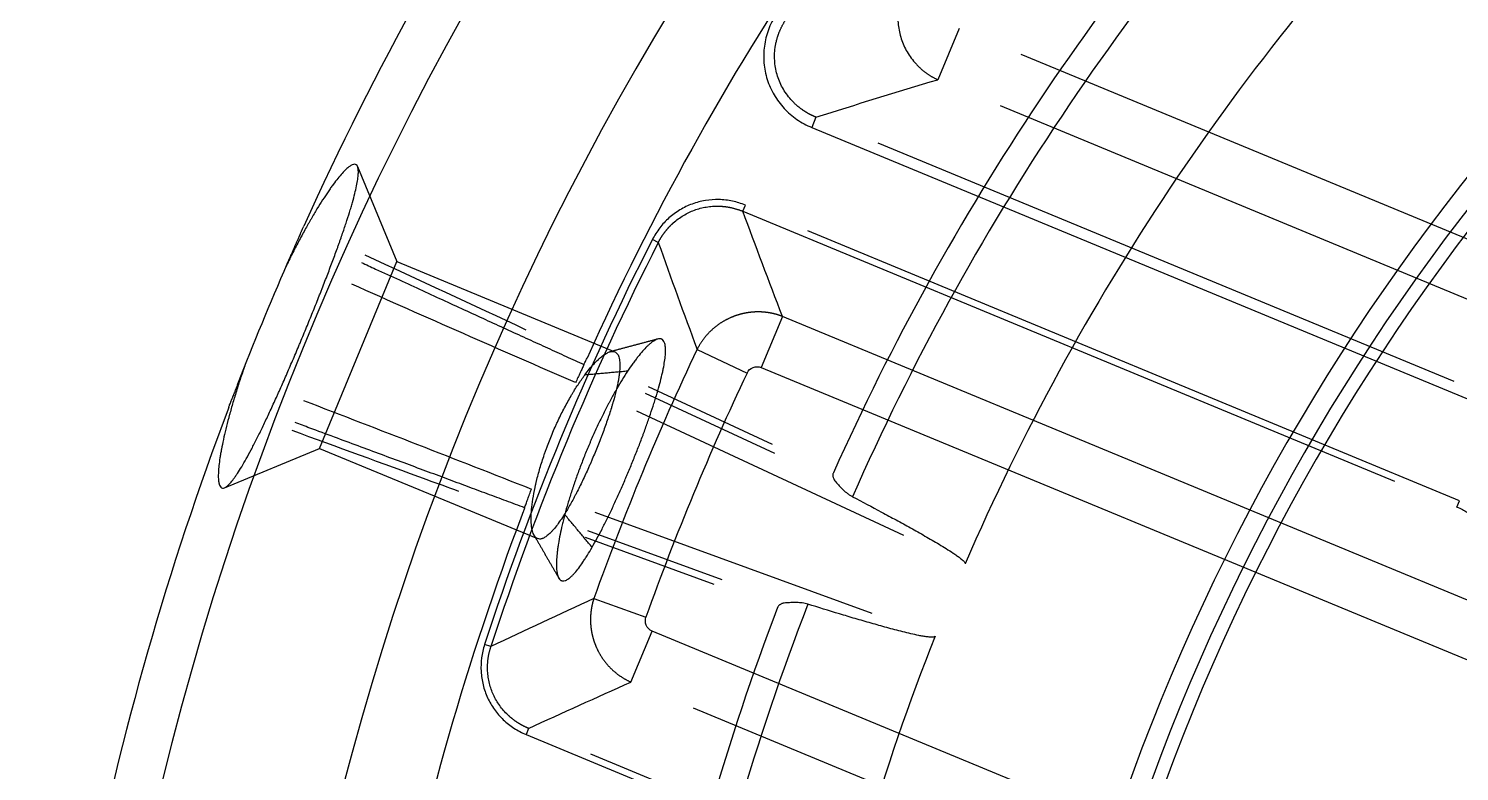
# Model space of a CAD drawing. Header units: millimetres. Extents: x 18 to 755, y 19 to 576.
# Drawn here: x 23.8 to 87.5, y 284.5 to 317.5 of the extents above; entities that cross this region are included whole.
import ezdxf

# ---------------------------------------------------------------- set-up
doc = ezdxf.new("R2010")
doc.units = ezdxf.units.MM
doc.layers.add('1', color=7, linetype='Continuous', true_color=0xffffff)

msp = doc.modelspace()

# ---------------------------------------------------------------- linework, layer by layer
at = {"layer": '1', "color": 7, "lineweight": -3}
for p, q in [((65.191, 317.537), (64.249, 315.263)), ((114.375, 297.164), (67.963, 316.389)), ((67.021, 314.114), (110.661, 296.037)), ((58.825, 313.593), (58.637, 313.138)), ((58.637, 313.138), (89.81, 300.225)), ((87.226, 301.828), (61.597, 312.444)), ((38.42, 311.393), (40.171, 307.166)), ((55.57, 309.403), (55.683, 309.676)), ((55.57, 309.403), (84.578, 297.387)), ((87.462, 296.512), (58.455, 308.528)), ((51.807, 308.014), (51.543, 308.148)), ((36.727, 298.851), (40.171, 307.166)), ((40.171, 307.166), (49.875, 303.147)), ((57.334, 304.724), (56.392, 302.449)), ((114.371, 281.098), (57.334, 304.724)), ((53.534, 303.259), (55.759, 302.205)), ((48.633, 302.869), (48.633, 302.869)), ((56.392, 302.449), (116.2, 277.675)), ((51.217, 301.315), (56.981, 298.632)), ((51.353, 301.603), (56.879, 299.031)), ((62.741, 294.975), (50.844, 300.512)), ((32.5, 297.1), (36.727, 298.851)), ((36.727, 298.851), (46.431, 294.832)), ((87.349, 296.239), (87.462, 296.512)), ((45.749, 295.906), (45.749, 295.906)), ((48.979, 296.01), (61.306, 291.512)), ((54.294, 292.789), (48.568, 294.878)), ((54.648, 292.999), (48.675, 295.178)), ((48.94, 292.168), (51.258, 291.34)), ((50.591, 288.445), (51.534, 290.72)), ((111.342, 265.945), (51.534, 290.72)), ((44.356, 290.028), (44.075, 290.119)), ((53.363, 287.297), (107.628, 264.819)), ((46.035, 286.385), (45.922, 286.112)), ((45.922, 286.112), (77.701, 272.947)), ((75.043, 274.369), (48.807, 285.236))]:
    msp.add_line(p, q, dxfattribs=at)
for radius, start, end in [(136.863, 90, 270), (129, 90, 270), (95.586, 90, 270), (139, 136.79924, 155.70076), (94.686, 90, 270), (94.086, 90, 270), (125.094, 136.72625, 155.77375), (80.914, 52.3649, 218.78955), (80.314, 90, 218.78955), (79.414, 90, 218.78955), (113, 136.64807, 155.85193), (111.791, 136.32797, 156.17203), (106, 135.94369, 156.55631), (124.752, 153.01317, 161.98497), (124.456, 153.01317, 161.98497), (139, 156.31097, 158.68903), (120.809, 154.65116, 160.34698), (118.347, 154.65116, 160.34698), (139, 159.29924, 178.20076), (125.094, 159.22625, 178.27375), (113, 159.14807, 178.35193), (111.791, 158.82797, 178.67203), (106, 158.44369, 179.05631)]:
    msp.add_arc((162.711, 251.538), radius, start, end, dxfattribs=at)
for points, knots in [([(62.939, 319.658), (62.935, 319.65), (62.925, 319.635), (62.911, 319.613), (62.897, 319.59), (62.883, 319.567), (62.87, 319.544), (62.857, 319.521), (62.844, 319.498), (62.831, 319.475), (62.819, 319.451), (62.807, 319.428), (62.795, 319.405), (62.783, 319.381), (62.771, 319.358), (62.76, 319.335), (62.749, 319.311), (62.738, 319.288), (62.728, 319.264), (62.718, 319.241), (62.708, 319.217), (62.698, 319.194), (62.688, 319.171), (62.679, 319.147), (62.67, 319.124), (62.661, 319.1), (62.652, 319.077), (62.644, 319.054), (62.636, 319.03), (62.628, 319.007), (62.62, 318.984), (62.613, 318.961), (62.605, 318.937), (62.598, 318.914), (62.591, 318.891), (62.585, 318.868), (62.578, 318.846), (62.572, 318.823), (62.566, 318.8), (62.56, 318.778), (62.555, 318.755), (62.55, 318.733), (62.544, 318.71), (62.54, 318.688), (62.535, 318.666), (62.53, 318.644), (62.526, 318.622), (62.522, 318.6), (62.518, 318.578), (62.514, 318.557), (62.51, 318.535), (62.507, 318.514), (62.504, 318.493), (62.5, 318.472), (62.483, 318.349), (62.465, 318.123), (62.474, 317.794), (62.517, 317.472), (62.593, 317.16), (62.701, 316.857), (62.841, 316.565), (63.013, 316.286), (63.157, 316.101), (63.249, 315.997), (63.278, 315.964), (63.308, 315.932), (63.34, 315.899), (63.372, 315.867), (63.405, 315.835), (63.439, 315.802), (63.474, 315.77), (63.509, 315.738), (63.546, 315.707), (63.584, 315.675), (63.622, 315.644), (63.662, 315.613), (63.702, 315.583), (63.743, 315.553), (63.785, 315.524), (63.828, 315.495), (63.872, 315.466), (63.916, 315.438), (63.962, 315.411), (64.008, 315.384), (64.055, 315.359), (64.102, 315.333), (64.15, 315.309), (64.199, 315.285), (64.232, 315.27), (64.249, 315.263)], [0, 0, 0, 0, 0.005214, 0.010417, 0.015608, 0.020787, 0.025954, 0.031108, 0.036248, 0.041374, 0.046486, 0.051583, 0.056664, 0.06173, 0.066779, 0.071811, 0.076826, 0.081824, 0.086803, 0.091764, 0.096705, 0.101628, 0.10653, 0.111412, 0.116273, 0.121113, 0.125932, 0.130728, 0.135502, 0.140253, 0.144981, 0.149686, 0.154366, 0.159022, 0.163653, 0.168259, 0.17284, 0.177394, 0.181923, 0.186425, 0.1909, 0.195347, 0.199767, 0.204159, 0.208523, 0.212858, 0.217165, 0.221442, 0.225689, 0.229907, 0.234095, 0.238252, 0.242379, 0.246475, 0.250539, 0.313975, 0.377045, 0.439327, 0.500425, 0.561427, 0.623616, 0.6866, 0.749954, 0.758257, 0.766687, 0.775244, 0.783923, 0.792724, 0.801643, 0.810677, 0.819824, 0.829081, 0.838444, 0.847912, 0.857479, 0.867144, 0.876903, 0.886752, 0.896688, 0.906707, 0.916806, 0.92698, 0.937227, 0.947541, 0.957921, 0.96836, 0.978856, 0.989404, 1, 1, 1, 1]), ([(57.04, 318.16), (56.905, 317.947), (56.795, 317.722), (56.623, 317.254), (56.562, 317.006), (56.495, 316.511), (56.488, 316.262), (56.531, 315.76), (56.58, 315.513), (56.731, 315.037), (56.834, 314.805), (57.088, 314.372), (57.237, 314.172), (57.579, 313.804), (57.771, 313.639), (58.181, 313.355), (58.403, 313.234), (58.637, 313.138)], [0, 0, 0, 0, 0.125, 0.125, 0.25, 0.25, 0.375, 0.375, 0.5, 0.5, 0.625, 0.625, 0.75, 0.75, 0.875, 0.875, 1, 1, 1, 1]), ([(58.825, 313.593), (58.816, 313.596), (58.798, 313.604), (58.771, 313.615), (58.745, 313.627), (58.719, 313.638), (58.693, 313.65), (58.667, 313.662), (58.642, 313.674), (58.617, 313.687), (58.592, 313.699), (58.567, 313.712), (58.543, 313.724), (58.519, 313.737), (58.496, 313.75), (58.472, 313.763), (58.449, 313.776), (58.426, 313.79), (58.404, 313.803), (58.382, 313.816), (58.36, 313.83), (58.339, 313.843), (58.317, 313.857), (58.297, 313.871), (58.276, 313.884), (58.216, 313.925), (58.12, 313.994), (57.993, 314.097), (57.875, 314.204), (57.723, 314.357), (57.549, 314.564), (57.369, 314.836), (57.223, 315.122), (57.11, 315.419), (57.031, 315.726), (56.986, 316.044), (56.976, 316.37), (56.999, 316.639), (57.034, 316.851), (57.069, 317.008), (57.114, 317.165), (57.154, 317.284), (57.185, 317.364), (57.202, 317.407), (57.22, 317.45), (57.239, 317.494), (57.259, 317.538), (57.28, 317.582), (57.302, 317.627), (57.325, 317.672), (57.349, 317.717), (57.375, 317.762), (57.401, 317.807), (57.428, 317.853), (57.447, 317.883), (57.457, 317.898)], [0, 0, 0, 0, 0.005659, 0.011286, 0.016878, 0.022437, 0.02796, 0.033448, 0.038899, 0.044313, 0.049689, 0.055026, 0.060325, 0.065584, 0.070802, 0.075979, 0.081115, 0.086208, 0.091258, 0.096265, 0.101228, 0.106146, 0.111019, 0.115846, 0.120626, 0.12536, 0.157659, 0.189335, 0.220311, 0.250518, 0.314126, 0.377185, 0.439354, 0.500319, 0.561196, 0.623295, 0.686301, 0.749876, 0.780092, 0.811087, 0.842791, 0.875128, 0.88387, 0.892769, 0.901823, 0.911026, 0.920377, 0.929871, 0.939504, 0.949273, 0.959173, 0.9692, 0.979349, 0.989618, 1, 1, 1, 1]), ([(38.42, 311.393), (38.406, 311.427), (38.388, 311.453), (38.343, 311.487), (38.29, 311.504), (38.221, 311.488), (38.144, 311.455), (38.101, 311.429), (38.043, 311.387), (38.031, 311.378), (38.007, 311.359), (37.97, 311.329), (37.931, 311.294), (37.851, 311.218), (37.737, 311.101), (37.611, 310.952), (37.478, 310.787), (37.408, 310.696), (37.317, 310.572), (37.298, 310.547), (37.261, 310.495), (37.242, 310.469), (37.185, 310.388), (37.147, 310.333), (37.029, 310.162), (36.869, 309.92), (36.7, 309.65), (36.528, 309.366), (36.439, 309.217), (36.326, 309.022), (36.303, 308.982), (36.257, 308.902), (36.234, 308.862), (36.165, 308.739), (36.119, 308.656), (35.98, 308.404), (35.793, 308.057), (35.603, 307.691), (35.413, 307.313), (35.317, 307.12), (35.221, 306.92)], [0, 0, 0, 0, 0.0625, 0.0625, 0.125, 0.1875, 0.1875, 0.25, 0.25, 0.265625, 0.265625, 0.28125, 0.3125, 0.3125, 0.375, 0.4375, 0.4375, 0.5, 0.5, 0.515625, 0.515625, 0.53125, 0.53125, 0.5625, 0.5625, 0.625, 0.6875, 0.6875, 0.75, 0.75, 0.765625, 0.765625, 0.78125, 0.78125, 0.8125, 0.8125, 0.875, 0.9375, 0.9375, 1, 1, 1, 1]), ([(32.5, 297.1), (32.536, 297.115), (32.575, 297.14), (32.658, 297.207), (32.748, 297.294), (32.85, 297.419), (32.93, 297.526), (32.958, 297.565), (33.001, 297.626), (33.015, 297.647), (33.045, 297.69), (33.06, 297.712), (33.135, 297.826), (33.26, 298.025), (33.462, 298.374), (33.606, 298.64), (33.718, 298.852), (33.756, 298.925), (33.814, 299.037), (33.834, 299.075), (33.873, 299.152), (33.893, 299.191), (33.992, 299.388), (34.154, 299.716), (34.323, 300.068), (34.494, 300.432), (34.581, 300.62), (34.715, 300.912), (34.76, 301.01), (34.828, 301.161), (34.85, 301.211), (34.896, 301.313), (34.919, 301.363), (35.033, 301.618), (35.216, 302.032), (35.4, 302.457), (35.585, 302.888), (35.678, 303.107), (35.795, 303.383), (35.818, 303.439), (35.865, 303.55), (35.935, 303.717), (36.004, 303.883), (36.142, 304.216), (36.323, 304.657), (36.5, 305.096), (36.631, 305.424), (36.674, 305.533), (36.739, 305.697), (36.76, 305.751), (36.803, 305.86), (36.824, 305.914), (36.93, 306.184), (37.012, 306.395), (37.17, 306.811), (37.324, 307.218), (37.467, 307.609), (37.554, 307.848), (37.571, 307.896), (37.605, 307.991), (37.621, 308.038), (37.671, 308.178), (37.703, 308.269), (37.796, 308.539), (37.913, 308.884), (38.015, 309.204), (38.086, 309.434), (38.12, 309.546), (38.152, 309.655), (38.173, 309.726), (38.183, 309.762), (38.233, 309.936), (38.268, 310.067), (38.329, 310.312), (38.381, 310.541), (38.416, 310.736), (38.435, 310.871), (38.44, 310.913), (38.447, 310.974), (38.448, 310.994), (38.451, 311.032), (38.453, 311.051), (38.457, 311.141), (38.455, 311.267), (38.435, 311.357), (38.42, 311.393)], [0, 0, 0, 0, 0.03125, 0.03125, 0.0625, 0.09375, 0.09375, 0.109375, 0.109375, 0.117187, 0.117187, 0.125, 0.125, 0.15625, 0.1875, 0.21875, 0.21875, 0.234375, 0.234375, 0.242187, 0.242187, 0.25, 0.25, 0.28125, 0.3125, 0.3125, 0.34375, 0.34375, 0.359375, 0.359375, 0.367187, 0.367187, 0.375, 0.375, 0.40625, 0.4375, 0.4375, 0.46875, 0.46875, 0.476562, 0.476562, 0.484375, 0.5, 0.5, 0.53125, 0.5625, 0.5625, 0.578125, 0.578125, 0.585937, 0.585937, 0.59375, 0.59375, 0.625, 0.625, 0.65625, 0.6875, 0.6875, 0.695312, 0.695312, 0.703125, 0.703125, 0.71875, 0.71875, 0.75, 0.78125, 0.78125, 0.796875, 0.804687, 0.804687, 0.8125, 0.8125, 0.84375, 0.84375, 0.875, 0.90625, 0.90625, 0.921875, 0.921875, 0.929687, 0.929687, 0.9375, 0.9375, 0.96875, 1, 1, 1, 1]), ([(55.683, 309.676), (55.494, 309.754), (55.302, 309.814), (54.908, 309.897), (54.705, 309.921), (54.299, 309.931), (54.099, 309.917), (53.701, 309.851), (53.503, 309.799), (53.123, 309.659), (52.942, 309.572), (52.596, 309.363), (52.43, 309.241), (52.13, 308.972), (51.993, 308.825), (51.745, 308.503), (51.636, 308.33), (51.543, 308.148)], [0, 0, 0, 0, 0.125, 0.125, 0.25, 0.25, 0.375, 0.375, 0.5, 0.5, 0.625, 0.625, 0.75, 0.75, 0.875, 0.875, 1, 1, 1, 1]), ([(51.807, 308.014), (51.81, 308.022), (51.818, 308.037), (51.83, 308.06), (51.842, 308.082), (51.854, 308.105), (51.867, 308.127), (51.879, 308.149), (51.892, 308.171), (51.905, 308.193), (51.917, 308.214), (51.931, 308.236), (51.944, 308.257), (51.957, 308.278), (51.971, 308.299), (51.984, 308.32), (51.998, 308.341), (52.012, 308.361), (52.026, 308.381), (52.04, 308.401), (52.055, 308.421), (52.069, 308.441), (52.084, 308.461), (52.098, 308.48), (52.113, 308.499), (52.128, 308.518), (52.143, 308.537), (52.158, 308.556), (52.173, 308.574), (52.188, 308.592), (52.204, 308.611), (52.219, 308.628), (52.235, 308.646), (52.25, 308.664), (52.266, 308.681), (52.282, 308.698), (52.297, 308.715), (52.313, 308.732), (52.329, 308.748), (52.345, 308.764), (52.361, 308.781), (52.377, 308.797), (52.393, 308.812), (52.409, 308.828), (52.426, 308.843), (52.442, 308.858), (52.458, 308.873), (52.538, 308.946), (52.688, 309.068), (52.919, 309.222), (53.161, 309.353), (53.412, 309.459), (53.672, 309.541), (53.941, 309.599), (54.217, 309.632), (54.419, 309.636), (54.545, 309.632), (54.593, 309.629), (54.643, 309.626), (54.692, 309.622), (54.742, 309.617), (54.792, 309.611), (54.843, 309.604), (54.894, 309.596), (54.945, 309.587), (54.997, 309.578), (55.049, 309.567), (55.101, 309.555), (55.153, 309.542), (55.205, 309.529), (55.257, 309.514), (55.309, 309.498), (55.362, 309.481), (55.414, 309.463), (55.466, 309.444), (55.518, 309.424), (55.553, 309.41), (55.57, 309.403)], [0, 0, 0, 0, 0.00581, 0.011608, 0.017395, 0.02317, 0.028932, 0.034682, 0.040418, 0.046141, 0.051851, 0.057546, 0.063227, 0.068893, 0.074544, 0.080179, 0.085799, 0.091402, 0.096989, 0.102559, 0.108113, 0.113648, 0.119166, 0.124666, 0.130148, 0.13561, 0.141054, 0.146479, 0.151884, 0.157269, 0.162634, 0.167978, 0.173302, 0.178605, 0.183886, 0.189146, 0.194383, 0.199599, 0.204792, 0.209963, 0.215111, 0.220235, 0.225337, 0.230414, 0.235468, 0.240497, 0.245503, 0.250483, 0.313717, 0.376586, 0.438835, 0.500224, 0.561617, 0.623872, 0.686748, 0.749991, 0.760914, 0.771952, 0.783105, 0.794369, 0.805741, 0.817219, 0.828801, 0.840482, 0.852261, 0.864134, 0.876098, 0.88815, 0.900286, 0.912503, 0.924798, 0.937167, 0.949607, 0.962113, 0.974684, 0.987314, 1, 1, 1, 1]), ([(35.864, 308.379), (35.853, 308.354), (35.828, 308.299), (35.799, 308.234), (35.776, 308.181), (35.767, 308.162), (35.751, 308.125), (35.742, 308.105), (35.715, 308.045), (35.678, 307.962), (35.639, 307.873), (35.613, 307.814), (35.607, 307.802), (35.597, 307.779), (35.581, 307.743), (35.565, 307.707), (35.533, 307.634), (35.512, 307.585), (35.479, 307.511), (35.468, 307.485), (35.445, 307.435), (35.434, 307.409), (35.423, 307.384)], [0, 0, 0, 0, 0.125, 0.25, 0.25, 0.3125, 0.3125, 0.375, 0.375, 0.5, 0.625, 0.625, 0.65625, 0.65625, 0.6875, 0.75, 0.75, 0.875, 0.875, 0.9375, 0.9375, 1, 1, 1, 1]), ([(35.864, 308.379), (35.872, 308.397), (35.882, 308.419), (35.899, 308.457), (35.905, 308.47), (35.918, 308.499), (35.932, 308.529), (35.946, 308.561), (35.957, 308.586), (35.961, 308.595), (35.969, 308.612), (35.973, 308.621), (35.985, 308.647), (35.992, 308.664), (36.009, 308.7), (36.017, 308.718), (36.025, 308.736)], [0, 0, 0, 0, 0.25, 0.25, 0.375, 0.375, 0.5, 0.625, 0.625, 0.6875, 0.6875, 0.75, 0.75, 0.875, 0.875, 1, 1, 1, 1]), ([(38.589, 307.125), (38.8, 307.028), (39.363, 306.769), (40.27, 306.352), (41.301, 305.878), (42.302, 305.418), (43.274, 304.972), (44.216, 304.54), (45.129, 304.122), (46.013, 303.717), (46.867, 303.326), (47.692, 302.949), (48.232, 302.702), (48.497, 302.58)], [0, 0, 0, 0, 0.063697, 0.170721, 0.274768, 0.375839, 0.473933, 0.569052, 0.661194, 0.75036, 0.83655, 0.919763, 1, 1, 1, 1]), ([(57.334, 304.724), (57.326, 304.727), (57.309, 304.734), (57.283, 304.743), (57.257, 304.753), (57.231, 304.762), (57.205, 304.77), (57.179, 304.779), (57.153, 304.787), (57.127, 304.795), (57.1, 304.803), (57.074, 304.811), (57.048, 304.818), (57.021, 304.826), (56.994, 304.832), (56.968, 304.839), (56.941, 304.846), (56.914, 304.852), (56.887, 304.858), (56.861, 304.863), (56.834, 304.869), (56.807, 304.874), (56.78, 304.879), (56.753, 304.884), (56.726, 304.888), (56.699, 304.892), (56.671, 304.896), (56.644, 304.9), (56.617, 304.903), (56.59, 304.906), (56.563, 304.909), (56.536, 304.912), (56.509, 304.915), (56.482, 304.917), (56.455, 304.919), (56.428, 304.92), (56.401, 304.922), (56.374, 304.923), (56.347, 304.924), (56.32, 304.925), (56.293, 304.925), (56.266, 304.926), (56.239, 304.926), (56.212, 304.925), (56.186, 304.925), (56.159, 304.924), (56.133, 304.923), (56.106, 304.922), (56.08, 304.921), (56.053, 304.919), (56.027, 304.917), (56.001, 304.915), (55.974, 304.913), (55.948, 304.911), (55.922, 304.908), (55.896, 304.905), (55.871, 304.902), (55.845, 304.899), (55.819, 304.895), (55.794, 304.891), (55.768, 304.887), (55.743, 304.883), (55.718, 304.879), (55.693, 304.874), (55.668, 304.87), (55.643, 304.865), (55.618, 304.859), (55.594, 304.854), (55.569, 304.849), (55.545, 304.843), (55.521, 304.837), (55.496, 304.831), (55.472, 304.825), (55.449, 304.818), (55.425, 304.812), (55.401, 304.805), (55.378, 304.798), (55.355, 304.791), (55.332, 304.784), (55.309, 304.777), (55.286, 304.769), (55.263, 304.761), (55.24, 304.754), (55.218, 304.746), (55.196, 304.738), (55.174, 304.729), (55.146, 304.719), (55.111, 304.705), (55.071, 304.689), (55.03, 304.671), (54.99, 304.653), (54.949, 304.634), (54.909, 304.615), (54.868, 304.595), (54.828, 304.574), (54.787, 304.552), (54.747, 304.53), (54.707, 304.506), (54.666, 304.483), (54.626, 304.458), (54.587, 304.432), (54.547, 304.406), (54.508, 304.379), (54.468, 304.352), (54.429, 304.323), (54.391, 304.294), (54.352, 304.264), (54.314, 304.233), (54.277, 304.202), (54.239, 304.17), (54.203, 304.137), (54.166, 304.103), (54.13, 304.069), (54.095, 304.034), (54.06, 303.999), (54.025, 303.962), (53.991, 303.925), (53.957, 303.888), (53.925, 303.85), (53.892, 303.811), (53.861, 303.771), (53.829, 303.731), (53.799, 303.691), (53.769, 303.65), (53.74, 303.608), (53.712, 303.566), (53.684, 303.524), (53.657, 303.481), (53.631, 303.437), (53.605, 303.393), (53.581, 303.349), (53.557, 303.304), (53.541, 303.274), (53.534, 303.259)], [0, 0, 0, 0, 0.006177, 0.012356, 0.018538, 0.024721, 0.030906, 0.037092, 0.043279, 0.049466, 0.055654, 0.061841, 0.068027, 0.074213, 0.080397, 0.086579, 0.09276, 0.098938, 0.105113, 0.111285, 0.117453, 0.123618, 0.129778, 0.135934, 0.142085, 0.14823, 0.15437, 0.160504, 0.166631, 0.172752, 0.178866, 0.184972, 0.191071, 0.197161, 0.203243, 0.209316, 0.21538, 0.221435, 0.22748, 0.233514, 0.239538, 0.245552, 0.251554, 0.257545, 0.263524, 0.269491, 0.275445, 0.281387, 0.287316, 0.293231, 0.299133, 0.305021, 0.310895, 0.316754, 0.322598, 0.328427, 0.334241, 0.340039, 0.345822, 0.351588, 0.357337, 0.36307, 0.368786, 0.374484, 0.380165, 0.385829, 0.391474, 0.397101, 0.402709, 0.408299, 0.41387, 0.419421, 0.424953, 0.430466, 0.435959, 0.441431, 0.446884, 0.452316, 0.457727, 0.463118, 0.468487, 0.473835, 0.479162, 0.484467, 0.489751, 0.495012, 0.500252, 0.50994, 0.519703, 0.52954, 0.53945, 0.549431, 0.559483, 0.569603, 0.579791, 0.590046, 0.600365, 0.610748, 0.621193, 0.631699, 0.642263, 0.652885, 0.663562, 0.674294, 0.685077, 0.695911, 0.706793, 0.717721, 0.728695, 0.739711, 0.750768, 0.761863, 0.772996, 0.784163, 0.795362, 0.806592, 0.81785, 0.829134, 0.840441, 0.851771, 0.86312, 0.874486, 0.885867, 0.89726, 0.908664, 0.920077, 0.931495, 0.942916, 0.954339, 0.965762, 0.97718, 0.988594, 1, 1, 1, 1]), ([(49.875, 303.147), (49.921, 303.128), (49.959, 303.095), (50.023, 303.004), (50.048, 302.945), (50.07, 302.855), (50.076, 302.826), (50.081, 302.796), (50.084, 302.775), (50.085, 302.765), (50.092, 302.711), (50.095, 302.666), (50.099, 302.519), (50.095, 302.41), (50.078, 302.23), (50.071, 302.166), (50.057, 302.067), (50.052, 302.033), (50.044, 301.981), (50.041, 301.964), (50.035, 301.928), (50.032, 301.911), (50.003, 301.749), (49.97, 301.597), (49.893, 301.276), (49.849, 301.106), (49.791, 300.906), (49.785, 300.884), (49.772, 300.839), (49.765, 300.816), (49.745, 300.748), (49.731, 300.702), (49.688, 300.563), (49.659, 300.47), (49.567, 300.187), (49.5, 299.994), (49.394, 299.697), (49.358, 299.597), (49.31, 299.471), (49.301, 299.446), (49.282, 299.395), (49.272, 299.37), (49.243, 299.294), (49.224, 299.244), (49.126, 298.991), (49.045, 298.79), (48.919, 298.489), (48.877, 298.389), (48.812, 298.238), (48.79, 298.188), (48.757, 298.113), (48.746, 298.088), (48.724, 298.039), (48.713, 298.014), (48.614, 297.791), (48.525, 297.599), (48.346, 297.224), (48.256, 297.043), (48.142, 296.823), (48.119, 296.779), (48.074, 296.693), (48.006, 296.566), (47.939, 296.444), (47.805, 296.207), (47.717, 296.059), (47.63, 295.92)], [0, 0, 0, 0, 0.0625, 0.0625, 0.125, 0.125, 0.140625, 0.148437, 0.148437, 0.15625, 0.15625, 0.1875, 0.1875, 0.25, 0.25, 0.28125, 0.28125, 0.296875, 0.296875, 0.304687, 0.304687, 0.3125, 0.3125, 0.375, 0.375, 0.4375, 0.4375, 0.445312, 0.445312, 0.453125, 0.453125, 0.46875, 0.46875, 0.5, 0.5, 0.5625, 0.5625, 0.59375, 0.59375, 0.601562, 0.601562, 0.609375, 0.609375, 0.625, 0.625, 0.6875, 0.6875, 0.71875, 0.71875, 0.734375, 0.734375, 0.742187, 0.742187, 0.75, 0.75, 0.8125, 0.8125, 0.875, 0.875, 0.890625, 0.890625, 0.90625, 0.9375, 0.9375, 1, 1, 1, 1]), ([(48.532, 302.114), (48.604, 302.211), (48.675, 302.301), (48.813, 302.468), (48.88, 302.546), (49.012, 302.687), (49.076, 302.752), (49.154, 302.824), (49.17, 302.838), (49.201, 302.866), (49.216, 302.879), (49.261, 302.917), (49.291, 302.941), (49.377, 303.007), (49.432, 303.044), (49.537, 303.103), (49.586, 303.126), (49.656, 303.149), (49.679, 303.155), (49.712, 303.161), (49.722, 303.163), (49.743, 303.165), (49.754, 303.166), (49.804, 303.167), (49.841, 303.16), (49.875, 303.147)], [0, 0, 0, 0, 0.125, 0.125, 0.25, 0.25, 0.375, 0.375, 0.40625, 0.40625, 0.4375, 0.4375, 0.5, 0.5, 0.625, 0.625, 0.75, 0.75, 0.8125, 0.8125, 0.84375, 0.84375, 0.875, 0.875, 1, 1, 1, 1]), ([(48.86, 294.447), (48.932, 294.572), (49.004, 294.702), (49.151, 294.972), (49.3, 295.254), (49.452, 295.556), (49.548, 295.752), (49.567, 295.792), (49.606, 295.872), (49.626, 295.912), (49.684, 296.033), (49.723, 296.115), (49.839, 296.361), (49.916, 296.528), (50.07, 296.868), (50.147, 297.04), (50.262, 297.302), (50.3, 297.391), (50.357, 297.524), (50.376, 297.568), (50.414, 297.658), (50.433, 297.703), (50.527, 297.926), (50.601, 298.105), (50.746, 298.461), (50.817, 298.639), (50.955, 298.993), (51.023, 299.17), (51.106, 299.391), (51.122, 299.435), (51.154, 299.522), (51.203, 299.653), (51.312, 299.954), (51.399, 300.204), (51.51, 300.531), (51.563, 300.692), (51.625, 300.888), (51.637, 300.927), (51.662, 301.005), (51.674, 301.044), (51.709, 301.158), (51.732, 301.234), (51.797, 301.455), (51.836, 301.596), (51.909, 301.868), (51.941, 301.998), (51.985, 302.186), (51.998, 302.247), (52.024, 302.366), (52.035, 302.424), (52.067, 302.593), (52.084, 302.697), (52.111, 302.893), (52.12, 302.983), (52.13, 303.15), (52.131, 303.226), (52.126, 303.311), (52.125, 303.328), (52.123, 303.361), (52.118, 303.408), (52.101, 303.506), (52.078, 303.573), (52.039, 303.645), (52.015, 303.674), (51.974, 303.704), (51.959, 303.712), (51.935, 303.721), (51.927, 303.723), (51.91, 303.727), (51.867, 303.735), (51.818, 303.729), (51.733, 303.703), (51.688, 303.682), (51.589, 303.624), (51.536, 303.587), (51.465, 303.53), (51.451, 303.518), (51.422, 303.493), (51.378, 303.455), (51.332, 303.412), (51.239, 303.32), (51.175, 303.251), (51.041, 303.099), (50.972, 303.015), (50.864, 302.878), (50.827, 302.831), (50.772, 302.756), (50.753, 302.731), (50.715, 302.679), (50.696, 302.653), (50.6, 302.52), (50.522, 302.406), (50.442, 302.286)], [0, 0, 0, 0, 0.03125, 0.03125, 0.0625, 0.09375, 0.09375, 0.101562, 0.101562, 0.109375, 0.109375, 0.125, 0.125, 0.15625, 0.15625, 0.1875, 0.1875, 0.203125, 0.203125, 0.210937, 0.210937, 0.21875, 0.21875, 0.25, 0.25, 0.28125, 0.28125, 0.3125, 0.3125, 0.320312, 0.320312, 0.328125, 0.34375, 0.375, 0.375, 0.40625, 0.40625, 0.414062, 0.414062, 0.421875, 0.421875, 0.4375, 0.4375, 0.46875, 0.46875, 0.5, 0.5, 0.515625, 0.515625, 0.53125, 0.53125, 0.5625, 0.5625, 0.59375, 0.59375, 0.625, 0.625, 0.632813, 0.632813, 0.640625, 0.65625, 0.6875, 0.6875, 0.71875, 0.71875, 0.734375, 0.734375, 0.742188, 0.742188, 0.75, 0.78125, 0.78125, 0.8125, 0.8125, 0.84375, 0.84375, 0.851563, 0.851563, 0.859375, 0.875, 0.875, 0.90625, 0.90625, 0.9375, 0.9375, 0.953125, 0.953125, 0.960938, 0.960938, 0.96875, 0.96875, 1, 1, 1, 1]), ([(33.4, 302.525), (33.327, 302.316), (33.258, 302.112), (33.126, 301.711), (33.001, 301.318), (32.888, 300.941), (32.808, 300.665), (32.77, 300.528), (32.733, 300.394), (32.708, 300.305), (32.696, 300.261), (32.638, 300.042), (32.595, 299.873), (32.516, 299.549), (32.445, 299.238), (32.387, 298.953), (32.349, 298.749), (32.337, 298.683), (32.32, 298.585), (32.315, 298.553), (32.305, 298.491), (32.3, 298.46), (32.277, 298.308), (32.262, 298.194), (32.239, 297.983), (32.223, 297.788), (32.221, 297.625), (32.224, 297.514), (32.226, 297.48), (32.23, 297.431), (32.232, 297.415), (32.236, 297.384), (32.238, 297.37), (32.249, 297.299), (32.261, 297.251), (32.292, 297.174), (32.329, 297.114), (32.378, 297.088), (32.434, 297.081), (32.466, 297.086), (32.5, 297.1)], [0, 0, 0, 0, 0.0625, 0.0625, 0.125, 0.1875, 0.1875, 0.21875, 0.234375, 0.234375, 0.25, 0.25, 0.3125, 0.3125, 0.375, 0.4375, 0.4375, 0.46875, 0.46875, 0.484375, 0.484375, 0.5, 0.5, 0.5625, 0.5625, 0.625, 0.6875, 0.6875, 0.71875, 0.71875, 0.734375, 0.734375, 0.75, 0.75, 0.8125, 0.8125, 0.875, 0.9375, 0.9375, 1, 1, 1, 1]), ([(48.497, 302.58), (48.473, 302.528), (48.446, 302.47), (48.389, 302.347), (48.358, 302.281), (48.294, 302.144), (48.261, 302.072), (48.193, 301.926), (48.158, 301.852), (48.124, 301.778)], [0, 0, 0, 0, 0.25, 0.25, 0.5, 0.5, 0.75, 0.75, 1, 1, 1, 1]), ([(48.497, 302.58), (48.506, 302.599), (48.516, 302.62), (48.537, 302.664), (48.548, 302.688), (48.566, 302.724), (48.572, 302.737), (48.584, 302.763), (48.59, 302.776), (48.608, 302.815), (48.621, 302.842), (48.633, 302.869)], [0, 0, 0, 0, 0.25, 0.25, 0.5, 0.5, 0.625, 0.625, 0.75, 0.75, 1, 1, 1, 1]), ([(55.759, 302.205), (55.813, 302.319), (55.91, 302.41), (56.143, 302.5), (56.276, 302.498), (56.392, 302.449)], [0, 0, 0, 0, 0.5, 0.5, 1, 1, 1, 1]), ([(33.215, 302.054), (33.195, 302.003), (33.175, 301.951), (33.136, 301.85), (33.117, 301.8), (33.088, 301.726), (33.078, 301.701), (33.059, 301.652), (33.05, 301.628), (33.023, 301.557), (32.987, 301.465), (32.955, 301.38), (32.935, 301.329), (32.931, 301.319), (32.923, 301.299), (32.912, 301.27), (32.902, 301.242), (32.881, 301.188), (32.868, 301.155), (32.85, 301.108), (32.845, 301.093), (32.834, 301.065), (32.829, 301.052), (32.824, 301.039)], [0, 0, 0, 0, 0.125, 0.125, 0.25, 0.25, 0.3125, 0.3125, 0.375, 0.375, 0.5, 0.625, 0.625, 0.65625, 0.65625, 0.6875, 0.75, 0.75, 0.875, 0.875, 0.9375, 0.9375, 1, 1, 1, 1]), ([(46.431, 294.832), (46.385, 294.851), (46.344, 294.884), (46.274, 294.979), (46.244, 295.04), (46.214, 295.133), (46.205, 295.163), (46.197, 295.194), (46.192, 295.215), (46.19, 295.226), (46.178, 295.282), (46.171, 295.329), (46.152, 295.48), (46.146, 295.593), (46.146, 295.78), (46.148, 295.845), (46.152, 295.947), (46.154, 295.982), (46.159, 296.053), (46.162, 296.089), (46.178, 296.274), (46.198, 296.43), (46.25, 296.76), (46.282, 296.933), (46.331, 297.16), (46.341, 297.206), (46.357, 297.276), (46.363, 297.299), (46.374, 297.346), (46.402, 297.464), (46.433, 297.583), (46.51, 297.872), (46.568, 298.069), (46.664, 298.369), (46.698, 298.47), (46.75, 298.624), (46.768, 298.675), (46.805, 298.778), (46.824, 298.829), (46.918, 299.085), (46.998, 299.288), (47.124, 299.59), (47.167, 299.69), (47.234, 299.84), (47.256, 299.89), (47.302, 299.99), (47.325, 300.04), (47.441, 300.287), (47.536, 300.478), (47.73, 300.847), (47.829, 301.026), (47.955, 301.241), (47.98, 301.283), (48.031, 301.367), (48.056, 301.409), (48.132, 301.531), (48.182, 301.609), (48.333, 301.838), (48.433, 301.981), (48.532, 302.114)], [0, 0, 0, 0, 0.0625, 0.0625, 0.125, 0.125, 0.140625, 0.148437, 0.148437, 0.15625, 0.15625, 0.1875, 0.1875, 0.25, 0.25, 0.28125, 0.28125, 0.296875, 0.296875, 0.3125, 0.3125, 0.375, 0.375, 0.4375, 0.4375, 0.453125, 0.453125, 0.460937, 0.460937, 0.46875, 0.5, 0.5, 0.5625, 0.5625, 0.59375, 0.59375, 0.609375, 0.609375, 0.625, 0.625, 0.6875, 0.6875, 0.71875, 0.71875, 0.734375, 0.734375, 0.75, 0.75, 0.8125, 0.8125, 0.875, 0.875, 0.890625, 0.890625, 0.90625, 0.90625, 0.9375, 0.9375, 1, 1, 1, 1]), ([(50.442, 302.286), (50.363, 302.166), (50.282, 302.04), (50.12, 301.777), (50.038, 301.64), (49.873, 301.355), (49.77, 301.17), (49.665, 300.976), (49.623, 300.898), (49.602, 300.858), (49.539, 300.739), (49.498, 300.659), (49.374, 300.416), (49.292, 300.251), (49.13, 299.915), (49.05, 299.744), (48.932, 299.483), (48.892, 299.396), (48.834, 299.263), (48.815, 299.219), (48.776, 299.129), (48.757, 299.085), (48.661, 298.861), (48.588, 298.683), (48.445, 298.325), (48.375, 298.147), (48.242, 297.79), (48.178, 297.612), (48.1, 297.389), (48.085, 297.345), (48.054, 297.256), (48.01, 297.124), (47.967, 296.994), (47.884, 296.735), (47.832, 296.566), (47.734, 296.234), (47.688, 296.071), (47.635, 295.871), (47.625, 295.831), (47.605, 295.752), (47.595, 295.713), (47.565, 295.596), (47.51, 295.366), (47.463, 295.149), (47.407, 294.872), (47.383, 294.738), (47.352, 294.546), (47.342, 294.484), (47.329, 294.392), (47.325, 294.362), (47.318, 294.302), (47.3, 294.156), (47.287, 294.021), (47.275, 293.82), (47.273, 293.727), (47.275, 293.555), (47.279, 293.476), (47.29, 293.387), (47.292, 293.369), (47.297, 293.336), (47.305, 293.287), (47.328, 293.184), (47.355, 293.115), (47.398, 293.039), (47.423, 293.009), (47.465, 292.977), (47.48, 292.969), (47.503, 292.959), (47.511, 292.956), (47.528, 292.952), (47.57, 292.944), (47.616, 292.95), (47.696, 292.976), (47.738, 292.998), (47.829, 293.058), (47.877, 293.096), (47.941, 293.155), (47.954, 293.168), (47.981, 293.193), (48.021, 293.234), (48.062, 293.279), (48.145, 293.374), (48.203, 293.446), (48.323, 293.604), (48.385, 293.691), (48.482, 293.834), (48.531, 293.908), (48.581, 293.986), (48.615, 294.04), (48.632, 294.067), (48.718, 294.205), (48.788, 294.323), (48.86, 294.447)], [0, 0, 0, 0, 0.03125, 0.03125, 0.0625, 0.0625, 0.09375, 0.101562, 0.101562, 0.109375, 0.109375, 0.125, 0.125, 0.15625, 0.15625, 0.1875, 0.1875, 0.203125, 0.203125, 0.210937, 0.210937, 0.21875, 0.21875, 0.25, 0.25, 0.28125, 0.28125, 0.3125, 0.3125, 0.320312, 0.320312, 0.328125, 0.34375, 0.34375, 0.375, 0.375, 0.40625, 0.40625, 0.414062, 0.414062, 0.421875, 0.421875, 0.4375, 0.46875, 0.46875, 0.5, 0.5, 0.515625, 0.515625, 0.523437, 0.523437, 0.53125, 0.5625, 0.5625, 0.59375, 0.59375, 0.625, 0.625, 0.632812, 0.632812, 0.640625, 0.65625, 0.6875, 0.6875, 0.71875, 0.71875, 0.734375, 0.734375, 0.742187, 0.742187, 0.75, 0.78125, 0.78125, 0.8125, 0.8125, 0.84375, 0.84375, 0.851562, 0.851562, 0.859375, 0.875, 0.875, 0.90625, 0.90625, 0.9375, 0.9375, 0.953125, 0.960937, 0.960937, 0.96875, 0.96875, 1, 1, 1, 1]), ([(32.685, 300.672), (32.692, 300.691), (32.699, 300.71), (32.713, 300.746), (32.72, 300.765), (32.74, 300.818), (32.753, 300.852), (32.771, 300.9), (32.777, 300.916), (32.788, 300.945), (32.799, 300.973), (32.808, 300.997), (32.816, 301.019), (32.82, 301.03), (32.824, 301.039)], [0, 0, 0, 0, 0.125, 0.125, 0.25, 0.25, 0.5, 0.5, 0.625, 0.625, 0.75, 0.875, 0.875, 1, 1, 1, 1]), ([(45.857, 296.206), (45.584, 296.307), (45.029, 296.514), (44.18, 296.83), (43.301, 297.157), (42.391, 297.496), (41.45, 297.845), (40.478, 298.206), (39.476, 298.578), (38.442, 298.961), (37.378, 299.355), (36.44, 299.702), (35.856, 299.918), (35.638, 299.999)], [0, 0, 0, 0, 0.080058, 0.163122, 0.249192, 0.338269, 0.430351, 0.52544, 0.623534, 0.724635, 0.828742, 0.935855, 1, 1, 1, 1]), ([(42.931, 296.934), (42.462, 297.105), (41.992, 297.276), (39.517, 298.18), (37.51, 298.912), (35.503, 299.644)], [0, 0, 0, 0, 0.189502, 0.189502, 1, 1, 1, 1]), ([(59.599, 297.765), (59.591, 297.748), (59.586, 297.73), (59.58, 297.702), (59.578, 297.693), (59.576, 297.674), (59.575, 297.655), (59.576, 297.636), (59.577, 297.618), (59.578, 297.609), (59.583, 297.582), (59.587, 297.564), (59.598, 297.53), (59.605, 297.514), (59.62, 297.482), (59.629, 297.466), (59.657, 297.421), (59.678, 297.393), (59.701, 297.366)], [0, 0, 0, 0, 0.125, 0.125, 0.1875, 0.1875, 0.25, 0.3125, 0.3125, 0.375, 0.375, 0.5, 0.5, 0.625, 0.625, 0.75, 0.75, 1, 1, 1, 1]), ([(45.857, 296.206), (45.876, 296.259), (45.897, 296.318), (45.944, 296.447), (45.969, 296.516), (46.021, 296.66), (46.049, 296.735), (46.105, 296.886), (46.133, 296.963), (46.16, 297.038)], [0, 0, 0, 0, 0.25, 0.25, 0.5, 0.5, 0.75, 0.75, 1, 1, 1, 1]), ([(59.701, 297.366), (59.754, 297.306), (59.808, 297.245), (59.92, 297.125), (59.977, 297.065), (60.098, 296.95), (60.161, 296.894), (60.246, 296.829), (60.264, 296.816), (60.299, 296.791), (60.317, 296.778), (60.372, 296.743), (60.41, 296.721), (60.449, 296.7)], [0, 0, 0, 0, 0.25, 0.25, 0.5, 0.5, 0.75, 0.75, 0.8125, 0.8125, 0.875, 0.875, 1, 1, 1, 1]), ([(45.857, 296.206), (45.853, 296.196), (45.85, 296.186), (45.842, 296.164), (45.838, 296.153), (45.826, 296.118), (45.817, 296.094), (45.804, 296.056), (45.799, 296.043), (45.789, 296.016), (45.784, 296.002), (45.77, 295.962), (45.759, 295.934), (45.749, 295.906)], [0, 0, 0, 0, 0.125, 0.125, 0.25, 0.25, 0.5, 0.5, 0.625, 0.625, 0.75, 0.75, 1, 1, 1, 1]), ([(60.449, 296.7), (60.882, 296.473), (61.314, 296.244), (61.961, 295.897), (62.176, 295.78), (62.606, 295.546), (62.82, 295.428), (63.248, 295.191), (63.461, 295.071), (63.886, 294.828), (64.097, 294.705), (64.412, 294.516), (64.516, 294.452), (64.724, 294.323), (64.827, 294.257), (64.98, 294.155), (65.03, 294.121), (65.13, 294.05), (65.18, 294.014), (65.253, 293.958), (65.276, 293.939), (65.324, 293.9), (65.347, 293.88), (65.38, 293.849), (65.391, 293.838), (65.412, 293.816), (65.422, 293.804), (65.436, 293.786), (65.441, 293.78), (65.449, 293.767), (65.453, 293.761), (65.458, 293.75), (65.459, 293.747), (65.462, 293.739), (65.463, 293.736), (65.464, 293.728), (65.464, 293.724), (65.463, 293.717), (65.463, 293.713), (65.461, 293.709)], [0, 0, 0, 0, 0.25, 0.25, 0.375, 0.375, 0.5, 0.5, 0.625, 0.625, 0.75, 0.75, 0.8125, 0.8125, 0.875, 0.875, 0.90625, 0.90625, 0.9375, 0.9375, 0.953125, 0.953125, 0.96875, 0.96875, 0.976562, 0.976562, 0.984375, 0.984375, 0.988281, 0.988281, 0.992188, 0.992188, 0.994141, 0.994141, 0.996094, 0.996094, 0.998047, 0.998047, 1, 1, 1, 1]), ([(47.63, 295.92), (47.567, 295.819), (47.506, 295.725), (47.385, 295.551), (47.327, 295.47), (47.212, 295.322), (47.156, 295.254), (47.087, 295.177), (47.073, 295.162), (47.046, 295.133), (47.006, 295.091), (46.967, 295.054), (46.89, 294.984), (46.842, 294.945), (46.748, 294.882), (46.703, 294.858), (46.649, 294.837), (46.639, 294.833), (46.618, 294.826), (46.607, 294.824), (46.577, 294.817), (46.557, 294.814), (46.5, 294.812), (46.464, 294.818), (46.431, 294.832)], [0, 0, 0, 0, 0.125, 0.125, 0.25, 0.25, 0.375, 0.375, 0.40625, 0.40625, 0.4375, 0.5, 0.5, 0.625, 0.625, 0.75, 0.75, 0.78125, 0.78125, 0.8125, 0.8125, 0.875, 0.875, 1, 1, 1, 1]), ([(48.94, 292.168), (48.937, 292.16), (48.931, 292.142), (48.923, 292.116), (48.915, 292.09), (48.907, 292.064), (48.9, 292.037), (48.892, 292.011), (48.885, 291.984), (48.878, 291.957), (48.872, 291.931), (48.866, 291.904), (48.859, 291.877), (48.854, 291.85), (48.848, 291.823), (48.843, 291.796), (48.838, 291.769), (48.833, 291.742), (48.828, 291.715), (48.824, 291.688), (48.82, 291.661), (48.816, 291.634), (48.812, 291.607), (48.809, 291.579), (48.806, 291.552), (48.803, 291.525), (48.801, 291.498), (48.798, 291.47), (48.796, 291.443), (48.794, 291.416), (48.793, 291.389), (48.791, 291.362), (48.79, 291.334), (48.789, 291.307), (48.789, 291.28), (48.788, 291.253), (48.788, 291.226), (48.788, 291.199), (48.789, 291.172), (48.789, 291.145), (48.79, 291.118), (48.791, 291.091), (48.793, 291.064), (48.794, 291.038), (48.796, 291.011), (48.798, 290.985), (48.8, 290.958), (48.803, 290.932), (48.805, 290.905), (48.808, 290.879), (48.811, 290.853), (48.815, 290.827), (48.818, 290.801), (48.822, 290.775), (48.826, 290.749), (48.83, 290.723), (48.835, 290.698), (48.839, 290.672), (48.844, 290.647), (48.849, 290.621), (48.854, 290.596), (48.86, 290.571), (48.865, 290.546), (48.871, 290.521), (48.877, 290.497), (48.883, 290.472), (48.889, 290.448), (48.896, 290.423), (48.903, 290.399), (48.91, 290.375), (48.917, 290.351), (48.924, 290.327), (48.931, 290.304), (48.939, 290.28), (48.947, 290.257), (48.955, 290.234), (48.963, 290.211), (48.971, 290.188), (48.979, 290.165), (48.988, 290.142), (48.996, 290.12), (49.005, 290.098), (49.014, 290.075), (49.023, 290.054), (49.032, 290.032), (49.041, 290.01), (49.054, 289.982), (49.069, 289.949), (49.087, 289.909), (49.107, 289.87), (49.127, 289.83), (49.147, 289.791), (49.169, 289.751), (49.191, 289.712), (49.214, 289.672), (49.238, 289.633), (49.262, 289.594), (49.287, 289.555), (49.313, 289.516), (49.34, 289.477), (49.367, 289.438), (49.395, 289.4), (49.424, 289.362), (49.454, 289.324), (49.484, 289.287), (49.515, 289.25), (49.547, 289.213), (49.58, 289.176), (49.613, 289.14), (49.647, 289.105), (49.682, 289.07), (49.717, 289.035), (49.753, 289.001), (49.79, 288.967), (49.827, 288.934), (49.865, 288.901), (49.903, 288.869), (49.943, 288.837), (49.982, 288.806), (50.023, 288.776), (50.064, 288.746), (50.105, 288.717), (50.147, 288.689), (50.189, 288.661), (50.232, 288.634), (50.276, 288.608), (50.32, 288.582), (50.364, 288.557), (50.409, 288.533), (50.454, 288.51), (50.499, 288.488), (50.545, 288.466), (50.576, 288.452), (50.591, 288.445)], [0, 0, 0, 0, 0.006177, 0.012357, 0.018539, 0.024722, 0.030908, 0.037094, 0.043281, 0.049469, 0.055656, 0.061844, 0.068031, 0.074216, 0.080401, 0.086583, 0.092764, 0.098942, 0.105117, 0.11129, 0.117458, 0.123623, 0.129783, 0.135939, 0.14209, 0.148236, 0.154376, 0.16051, 0.166637, 0.172758, 0.178872, 0.184979, 0.191077, 0.197168, 0.20325, 0.209323, 0.215387, 0.221442, 0.227486, 0.233521, 0.239545, 0.245559, 0.251561, 0.257552, 0.263531, 0.269498, 0.275452, 0.281394, 0.287323, 0.293238, 0.29914, 0.305028, 0.310901, 0.31676, 0.322604, 0.328434, 0.334247, 0.340045, 0.345828, 0.351593, 0.357343, 0.363076, 0.368791, 0.37449, 0.38017, 0.385833, 0.391478, 0.397105, 0.402714, 0.408303, 0.413874, 0.419425, 0.424957, 0.430469, 0.435962, 0.441434, 0.446887, 0.452318, 0.457729, 0.46312, 0.468489, 0.473837, 0.479163, 0.484468, 0.489751, 0.495013, 0.500252, 0.509941, 0.519704, 0.529542, 0.539452, 0.549434, 0.559485, 0.569606, 0.579795, 0.59005, 0.60037, 0.610753, 0.621198, 0.631704, 0.642269, 0.652891, 0.663569, 0.6743, 0.685083, 0.695917, 0.706799, 0.717728, 0.728702, 0.739718, 0.750775, 0.76187, 0.773003, 0.784169, 0.795369, 0.806598, 0.817856, 0.82914, 0.840447, 0.851777, 0.863125, 0.874491, 0.885872, 0.897265, 0.908669, 0.92008, 0.931498, 0.942919, 0.954342, 0.965763, 0.977182, 0.988595, 1, 1, 1, 1]), ([(57.466, 291.97), (57.431, 291.968), (57.396, 291.963), (57.345, 291.951), (57.328, 291.946), (57.295, 291.935), (57.279, 291.928), (57.246, 291.912), (57.231, 291.902), (57.208, 291.886), (57.201, 291.881), (57.187, 291.869), (57.18, 291.862), (57.16, 291.842), (57.149, 291.828), (57.133, 291.804), (57.128, 291.796), (57.119, 291.778), (57.115, 291.769), (57.112, 291.76)], [0, 0, 0, 0, 0.25, 0.25, 0.375, 0.375, 0.5, 0.5, 0.625, 0.625, 0.6875, 0.6875, 0.75, 0.75, 0.875, 0.875, 0.9375, 0.9375, 1, 1, 1, 1]), ([(58.466, 291.913), (58.382, 291.939), (58.298, 291.956), (58.13, 291.979), (58.046, 291.984), (57.919, 291.987), (57.877, 291.988), (57.794, 291.986), (57.752, 291.985), (57.628, 291.981), (57.547, 291.976), (57.466, 291.97)], [0, 0, 0, 0, 0.25, 0.25, 0.5, 0.5, 0.625, 0.625, 0.75, 0.75, 1, 1, 1, 1]), ([(64.125, 290.484), (64.123, 290.48), (64.121, 290.477), (64.116, 290.471), (64.113, 290.468), (64.107, 290.464), (64.104, 290.462), (64.097, 290.458), (64.093, 290.457), (64.082, 290.453), (64.075, 290.451), (64.06, 290.448), (64.052, 290.447), (64.029, 290.444), (64.014, 290.443), (63.983, 290.442), (63.968, 290.442), (63.922, 290.444), (63.891, 290.446), (63.83, 290.452), (63.8, 290.455), (63.709, 290.467), (63.649, 290.477), (63.528, 290.498), (63.468, 290.509), (63.288, 290.545), (63.169, 290.572), (62.93, 290.627), (62.812, 290.656), (62.456, 290.745), (62.219, 290.807), (61.747, 290.936), (61.512, 291.002), (61.041, 291.136), (60.806, 291.204), (60.337, 291.342), (60.103, 291.412), (59.4, 291.624), (58.933, 291.768), (58.466, 291.913)], [0, 0, 0, 0, 0.001953, 0.001953, 0.003906, 0.003906, 0.005859, 0.005859, 0.007813, 0.007813, 0.011719, 0.011719, 0.015625, 0.015625, 0.023438, 0.023438, 0.03125, 0.03125, 0.046875, 0.046875, 0.0625, 0.0625, 0.09375, 0.09375, 0.125, 0.125, 0.1875, 0.1875, 0.25, 0.25, 0.375, 0.375, 0.5, 0.5, 0.625, 0.625, 0.75, 0.75, 1, 1, 1, 1]), ([(51.534, 290.72), (51.417, 290.768), (51.322, 290.86), (51.22, 291.088), (51.216, 291.222), (51.258, 291.34)], [0, 0, 0, 0, 0.5, 0.5, 1, 1, 1, 1]), ([(44.075, 290.119), (44.012, 289.925), (43.967, 289.728), (43.915, 289.329), (43.907, 289.125), (43.929, 288.72), (43.959, 288.521), (44.055, 288.13), (44.123, 287.936), (44.292, 287.568), (44.393, 287.394), (44.628, 287.066), (44.763, 286.91), (45.054, 286.632), (45.212, 286.507), (45.552, 286.285), (45.733, 286.19), (45.922, 286.112)], [0, 0, 0, 0, 0.125, 0.125, 0.25, 0.25, 0.375, 0.375, 0.5, 0.5, 0.625, 0.625, 0.75, 0.75, 0.875, 0.875, 1, 1, 1, 1]), ([(46.035, 286.385), (46.027, 286.388), (46.011, 286.394), (45.988, 286.404), (45.964, 286.415), (45.941, 286.425), (45.918, 286.436), (45.895, 286.446), (45.872, 286.457), (45.849, 286.468), (45.827, 286.479), (45.804, 286.491), (45.782, 286.502), (45.76, 286.514), (45.738, 286.526), (45.716, 286.538), (45.694, 286.55), (45.673, 286.562), (45.652, 286.575), (45.63, 286.587), (45.609, 286.6), (45.589, 286.613), (45.568, 286.626), (45.548, 286.639), (45.527, 286.652), (45.507, 286.666), (45.487, 286.679), (45.467, 286.693), (45.448, 286.706), (45.428, 286.72), (45.409, 286.734), (45.39, 286.748), (45.371, 286.762), (45.353, 286.776), (45.334, 286.79), (45.316, 286.805), (45.298, 286.819), (45.28, 286.834), (45.262, 286.848), (45.245, 286.863), (45.227, 286.877), (45.21, 286.892), (45.193, 286.907), (45.176, 286.922), (45.16, 286.937), (45.144, 286.952), (45.127, 286.967), (45.049, 287.041), (44.915, 287.181), (44.744, 287.399), (44.595, 287.63), (44.469, 287.872), (44.367, 288.125), (44.288, 288.389), (44.234, 288.661), (44.213, 288.862), (44.208, 288.988), (44.207, 289.037), (44.206, 289.086), (44.206, 289.136), (44.207, 289.186), (44.209, 289.236), (44.212, 289.287), (44.216, 289.339), (44.221, 289.391), (44.226, 289.443), (44.233, 289.495), (44.241, 289.548), (44.249, 289.601), (44.259, 289.654), (44.27, 289.707), (44.282, 289.761), (44.294, 289.814), (44.308, 289.867), (44.323, 289.921), (44.339, 289.974), (44.35, 290.01), (44.356, 290.028)], [0, 0, 0, 0, 0.005809, 0.011607, 0.017393, 0.023167, 0.028928, 0.034677, 0.040413, 0.046136, 0.051845, 0.05754, 0.06322, 0.068886, 0.074536, 0.080171, 0.085791, 0.091394, 0.096981, 0.102551, 0.108104, 0.11364, 0.119158, 0.124658, 0.130139, 0.135602, 0.141046, 0.146471, 0.151876, 0.157261, 0.162626, 0.167971, 0.173295, 0.178598, 0.183879, 0.189139, 0.194378, 0.199594, 0.204787, 0.209959, 0.215107, 0.220232, 0.225334, 0.230412, 0.235466, 0.240496, 0.245502, 0.250483, 0.313708, 0.376574, 0.438826, 0.500224, 0.561607, 0.623859, 0.686739, 0.749991, 0.760912, 0.77195, 0.783101, 0.794364, 0.805735, 0.817213, 0.828793, 0.840475, 0.852253, 0.864126, 0.876089, 0.888141, 0.900278, 0.912495, 0.924791, 0.93716, 0.949601, 0.962109, 0.974681, 0.987312, 1, 1, 1, 1])]:
    msp.add_open_spline(points, degree=3, knots=knots, dxfattribs=at)
for points, degree in [([(58.825, 313.593), (60.61, 314.16), (62.417, 314.717), (64.249, 315.263)], 3), ([(57.334, 304.724), (56.731, 306.289), (56.143, 307.849), (55.57, 309.403)], 3), ([(51.807, 308.014), (52.368, 306.436), (52.943, 304.851), (53.534, 303.259)], 3), ([(38.745, 307.471), (41.135, 306.359), (43.524, 305.247), (45.913, 304.135)], 3), ([(48.124, 301.778), (44.796, 303.222), (41.476, 304.685), (38.163, 306.161)], 3), ([(51.8, 303.723), (50.723, 303.432), (49.653, 303.148)], 2), ([(50.442, 302.286), (48.532, 302.114)], 1), ([(36.017, 300.982), (39.404, 299.682), (42.786, 298.37), (46.16, 297.038)], 3), ([(87.349, 296.239), (87.521, 296.168), (87.682, 296.087), (87.793, 296.016)], 3), ([(48.86, 294.447), (47.63, 295.92)], 1), ([(46.273, 294.987), (46.829, 294.028), (47.384, 293.064)], 2), ([(48.94, 292.168), (47.396, 291.461), (45.869, 290.747), (44.356, 290.028)], 3), ([(46.035, 286.385), (47.539, 287.078), (49.058, 287.765), (50.591, 288.445)], 3)]:
    msp.add_open_spline(points, degree=degree, dxfattribs=at)

doc.saveas('drawing.dxf')
